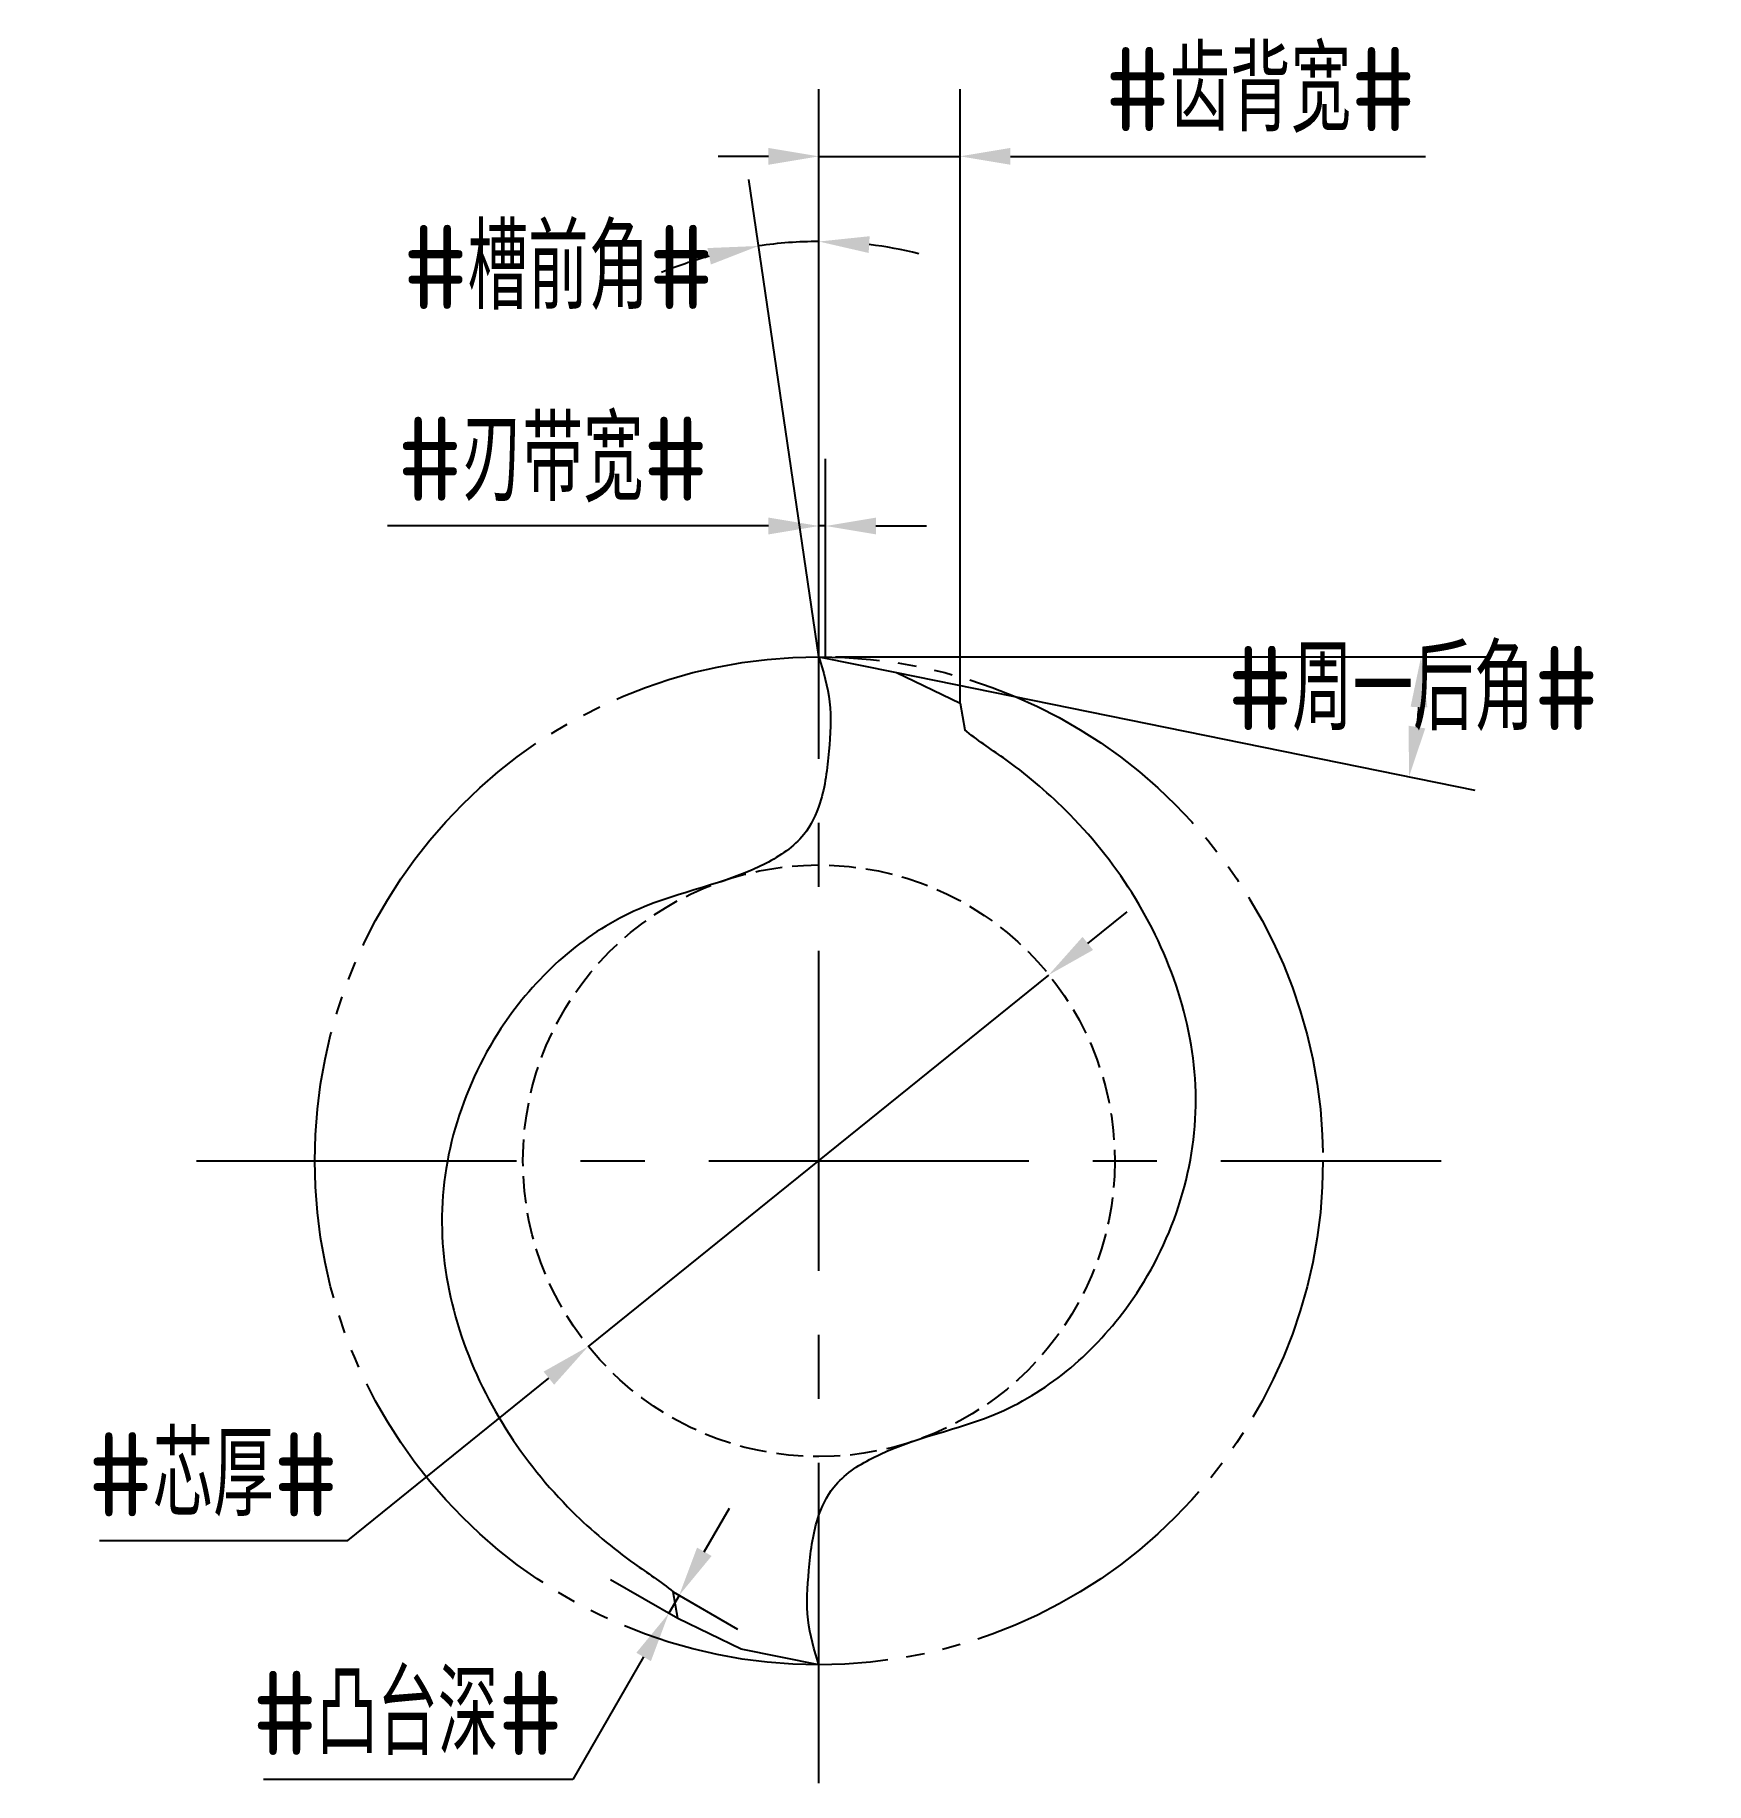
# Model space of a CAD drawing. Header units: millimetres. Extents: x 161.7 to 211.4, y 67.4 to 119.4.
import ezdxf

# ---------------------------------------------------------------- set-up
doc = ezdxf.new("R2010")
doc.units = ezdxf.units.MM
for name, pattern in [('ACAD_ISO04W100', [30, 24, -3, 0, -3]), ('BANKLINE1', [5.5, 4, -1.5]), ('CENTER', [50.8, 31.75, -6.35, 6.35, -6.35]), ('JIS_09_08', [10.75, 8, -0.55, 0.55, -0.55, 0.55, -0.55])]:
    doc.linetypes.add(name, pattern=pattern)
for name, color, linetype in [('中心线', 2, 'ACAD_ISO04W100'), ('标注', 7, 'Continuous'), ('虚线轮廓', 1, 'Continuous'), ('轮廓', 4, 'Continuous')]:
    doc.layers.add(name, color=color, linetype=linetype)
doc.styles.add('CFST0', font='gbenor.shx', dxfattribs={"bigfont": 'gbcbig.shx'})
doc.dimstyles.new('TYToolDesignC1-1', dxfattribs={"dimtxt": 2.5, "dimasz": 1.5, "dimexe": 2, "dimexo": 0, "dimtad": 1, "dimtoh": 1, "dimdec": 3, "dimdsep": 46, "dimtxsty": 'CFST0', "dimcen": 2.502, "dimclrd": 3, "dimclre": 3, "dimclrt": 3, "dimazin": 2, "dimtfac": 1, "dimtdec": 3, "dimtmove": 0, "dimatfit": 3, "dimfxl": 1, "dimarcsym": 0})

# ---------------------------------------------------------------- blocks, each defined once
blk = doc.blocks.new('*D1')
at = {"layer": 'Defpoints', "color": 0, "transparency": 16777216}
for p in [(191.836, 91.468), (178.134, 80.412)]:
    blk.add_point(p, dxfattribs=at)
at = {"layer": '标注', "color": 3, "lineweight": -2, "transparency": 16777216}
for p, q in [((193.004, 92.41), (194.171, 93.352)), ((191.836, 91.468), (178.134, 80.412)), ((170.985, 74.644), (176.966, 79.47)), ((163.595, 74.644), (170.985, 74.644))]:
    blk.add_line(p, q, dxfattribs=at)
at = {"layer": '标注', "color": 3, "transparency": 16777216}
for points in [[(192.847, 92.604), (193.161, 92.215), (191.836, 91.468)], [(176.809, 79.665), (177.123, 79.276), (178.134, 80.412)]]:
    blk.add_solid(points, dxfattribs=at)
at = {"layer": '标注', "color": 3, "transparency": 16777216, "insert": (166.978, 76.602), "char_height": 2.5, "attachment_point": 5, "style": 'CFST0'}
blk.add_mtext('#芯厚#', dxfattribs=at)
blk = doc.blocks.new('*D4')
at = {"layer": 'Defpoints', "color": 0, "transparency": 16777216}
for p in [(184.399, 113.283), (185, 100.94), (185, 100.94), (185, 100), (185.26, 99.17)]:
    blk.add_point(p, dxfattribs=at)
at = {"layer": '标注', "color": 3, "lineweight": -2, "transparency": 16777216}
for q in [(182.913, 115.145), (185, 115.298)]:
    blk.add_line((185, 100.94), q, dxfattribs=at)
for start, end in [(90, 98.3566), (76.082, 83.041), (105.3156, 112.2746)]:
    blk.add_arc((185, 100.94), 12.358, start, end, dxfattribs=at)
at = {"layer": '标注', "color": 3, "transparency": 16777216}
for points in [[(186.482, 112.957), (186.512, 113.456), (185, 113.298)], [(181.685, 113.103), (181.787, 112.614), (183.204, 113.166)]]:
    blk.add_solid(points, dxfattribs=at)
at = {"layer": '标注', "color": 3, "transparency": 16777216, "insert": (177.248, 112.521), "char_height": 2.5, "attachment_point": 5, "style": 'CFST0'}
blk.add_mtext('#槽前角#', dxfattribs=at)
blk = doc.blocks.new('*D6')
at = {"layer": 'Defpoints', "color": 0, "transparency": 16777216}
for p in [(185, 100.94), (185, 100.94), (185.5, 100.94), (187.31, 100.47), (202.88, 99.742)]:
    blk.add_point(p, dxfattribs=at)
at = {"layer": '标注', "color": 3, "lineweight": -2, "transparency": 16777216}
for p, q in [((185.5, 100.94), (204.92, 100.94)), ((187.31, 100.47), (204.52, 96.968))]:
    blk.add_line(p, q, dxfattribs=at)
blk.add_arc((185, 100.94), 17.92, 353.2967, 355.2027, dxfattribs=at)
at = {"layer": '标注', "color": 3, "transparency": 16777216}
for points in [[(202.608, 99.452), (203.107, 99.431), (202.92, 100.94)], [(203.044, 98.809), (202.551, 98.888), (202.56, 97.367)]]:
    blk.add_solid(points, dxfattribs=at)
at = {"layer": '标注', "color": 3, "transparency": 16777216, "insert": (202.685, 99.991), "char_height": 2.5, "attachment_point": 5, "style": 'CFST0'}
blk.add_mtext('#周一后角#', dxfattribs=at)
blk = doc.blocks.new('*D5')
at = {"layer": 'Defpoints', "color": 0, "transparency": 16777216}
for p in [(189.2, 115.833), (185, 100.94), (189.2, 99.56)]:
    blk.add_point(p, dxfattribs=at)
at = {"layer": '标注', "color": 3, "lineweight": -2, "transparency": 16777216}
for p, q in [((185, 100.94), (185, 117.833)), ((189.2, 99.56), (189.2, 117.833)), ((183.5, 115.833), (182, 115.833)), ((185, 115.833), (189.2, 115.833)), ((190.7, 115.833), (203.055, 115.833))]:
    blk.add_line(p, q, dxfattribs=at)
at = {"layer": '标注', "color": 3, "transparency": 16777216}
for points in [[(183.5, 116.083), (183.5, 115.583), (185, 115.833)], [(190.7, 116.083), (190.7, 115.583), (189.2, 115.833)]]:
    blk.add_solid(points, dxfattribs=at)
at = {"layer": '标注', "color": 3, "transparency": 16777216, "insert": (198.138, 117.805), "char_height": 2.5, "attachment_point": 5, "style": 'CFST0'}
blk.add_mtext('#齿背宽#', dxfattribs=at)
blk = doc.blocks.new('*D3')
at = {"layer": 'Defpoints', "color": 0, "transparency": 16777216}
for p in [(185.2, 104.832), (185, 100.94), (185.2, 100.94)]:
    blk.add_point(p, dxfattribs=at)
at = {"layer": '标注', "color": 3, "lineweight": -2, "transparency": 16777216}
for p, q in [((185, 100.94), (185, 106.832)), ((185.2, 100.94), (185.2, 106.832)), ((183.5, 104.832), (172.165, 104.832)), ((185.2, 104.832), (185, 104.832)), ((186.7, 104.832), (188.2, 104.832))]:
    blk.add_line(p, q, dxfattribs=at)
at = {"layer": '标注', "color": 3, "transparency": 16777216}
for points in [[(183.5, 105.082), (183.5, 104.582), (185, 104.832)], [(186.7, 105.082), (186.7, 104.582), (185.2, 104.832)]]:
    blk.add_solid(points, dxfattribs=at)
at = {"layer": '标注', "color": 3, "transparency": 16777216, "insert": (177.083, 106.804), "char_height": 2.5, "attachment_point": 5, "style": 'CFST0'}
blk.add_mtext('#刃带宽#', dxfattribs=at)
blk = doc.blocks.new('*D2')
at = {"layer": 'Defpoints', "color": 0, "transparency": 16777216}
for p in [(180.66, 73.11), (180.535, 72.473), (180.8, 72.32)]:
    blk.add_point(p, dxfattribs=at)
at = {"layer": '标注', "color": 3, "lineweight": -2, "transparency": 16777216}
for p, q in [((181.592, 74.304), (182.342, 75.603)), ((180.8, 72.32), (178.803, 73.473)), ((180.842, 73.005), (180.535, 72.473)), ((180.66, 73.11), (182.575, 72.005)), ((179.785, 71.174), (177.682, 67.53)), ((177.682, 67.53), (168.472, 67.53))]:
    blk.add_line(p, q, dxfattribs=at)
at = {"layer": '标注', "color": 3, "transparency": 16777216}
for points in [[(181.376, 74.429), (181.809, 74.179), (180.842, 73.005)], [(179.569, 71.299), (180.002, 71.049), (180.535, 72.473)]]:
    blk.add_solid(points, dxfattribs=at)
at = {"layer": '标注', "color": 3, "transparency": 16777216, "insert": (172.764, 69.501), "char_height": 2.5, "attachment_point": 5, "style": 'CFST0'}
blk.add_mtext('#凸台深#', dxfattribs=at)

msp = doc.modelspace()

# ---------------------------------------------------------------- linework, layer by layer
at = {"layer": '中心线', "linetype": 'CENTER', "ltscale": 0.3}
for p, q in [((185, 67.422), (185, 104.458)), ((166.482, 85.94), (203.518, 85.94))]:
    msp.add_line(p, q, dxfattribs=at)
at = {"layer": '虚线轮廓', "color": 7, "linetype": 'JIS_09_08'}
msp.add_circle((185, 85.94), 15, dxfattribs=at)
at = {"layer": '虚线轮廓', "color": 7, "linetype": 'BANKLINE1', "ltscale": 0.2}
msp.add_circle((185, 85.94), 8.8047, dxfattribs=at)
at = {"layer": '轮廓', "linetype": 'Continuous'}
for p, q in [((185, 100.94), (187.311, 100.4721)), ((187.311, 100.4721), (189.2, 99.5574)), ((182.689, 71.4079), (180.8, 72.3226)), ((185, 70.94), (182.689, 71.4079))]:
    msp.add_line(p, q, dxfattribs=at)
at = {"layer": '轮廓'}
for p, q in [((189.2, 99.5574), (189.3389, 98.7696)), ((180.8, 72.3226), (180.6611, 73.1104))]:
    msp.add_line(p, q, dxfattribs=at)
at = {"layer": '轮廓', "linetype": 'Continuous'}
for points in [[(185, 100.94), (185.1324, 100.4977), (185.4066, 99.5817), (185.3035, 98.0963), (185.1529, 96.7377), (184.5597, 95.481), (182.687, 94.2435), (179.1748, 93.6942), (175.0623, 90.1262), (173.0517, 84.0902), (174.8988, 78.7327), (177.428, 75.6183), (179.2169, 74.1077), (180.2993, 73.4181), (180.6611, 73.1104)], [(185, 70.94), (184.8676, 71.3823), (184.5934, 72.2983), (184.6965, 73.7837), (184.8471, 75.1423), (185.4403, 76.399), (187.313, 77.6365), (190.8252, 78.1858), (194.9377, 81.7538), (196.9483, 87.7898), (195.1012, 93.1473), (192.572, 96.2617), (190.7831, 97.7723), (189.7007, 98.4619), (189.3389, 98.7696)]]:
    msp.add_open_spline(points, degree=3, knots=[0, 0, 0, 0, 1.373864, 2.8452398, 4.4133946, 5.4666549, 6.88846, 10.9045266, 15.9327156, 22.3647847, 28.7912378, 31.9423785, 34.3556877, 35.7805091, 35.7805091, 35.7805091, 35.7805091], dxfattribs=at)

# ---------------------------------------------------------------- dimensions: what is measured, and where the dimension line sits
at = {"layer": '标注'}
for base, p2, text, picture, middle in [((189.2, 115.8335), (189.2, 99.56), '#齿背宽#', '*D5', (198.138, 115.8335)), ((185.2, 104.8323), (185.2, 100.94), '#刃带宽#', '*D3', (177.0827, 104.8323))]:
    dim = msp.add_linear_dim(base=base, p1=(185, 100.94), p2=p2, text=text, dimstyle='TYToolDesignC1-1', dxfattribs=at)
    dim.commit()
    dim.dimension.update_dxf_attribs({"geometry": picture, "text_midpoint": middle, "dimtype": 160})
for base, line1, line2, text, picture, middle in [((184.3995, 113.283), ((185, 100.94), (185, 100)), ((185, 100.94), (185.26, 99.17)), '#槽前角#', '*D4', (177.2477, 110.5634)), ((202.88, 99.7419), ((185, 100.94), (187.31, 100.47)), ((185, 100.94), (185.5, 100.94)), '#周一后角#', '*D6', (202.6851, 98.0471))]:
    dim = msp.add_angular_dim_2l(base=base, line1=line1, line2=line2, text=text, dimstyle='TYToolDesignC1-1', dxfattribs=at)
    dim.commit()
    dim.dimension.update_dxf_attribs({"geometry": picture, "text_midpoint": middle, "dimtype": 162})
dim = msp.add_diameter_dim_2p(p1=(191.8365, 91.4679), p2=(178.1335, 80.4121), text='#芯厚#', dimstyle='TYToolDesignC1-1', dxfattribs=at)
dim.commit()
dim.dimension.update_dxf_attribs({"geometry": '*D1', "text_midpoint": (166.9777, 74.6444), "dimtype": 163})
dim = msp.add_linear_dim(base=(180.5354, 72.4728), p1=(180.66, 73.11), p2=(180.8, 72.32), angle=240, text='#凸台深#', dimstyle='TYToolDesignC1-1', dxfattribs=at)
dim.commit()
dim.dimension.update_dxf_attribs({"geometry": '*D2', "text_midpoint": (172.7643, 67.5299), "dimtype": 160})

doc.saveas('drawing.dxf')
